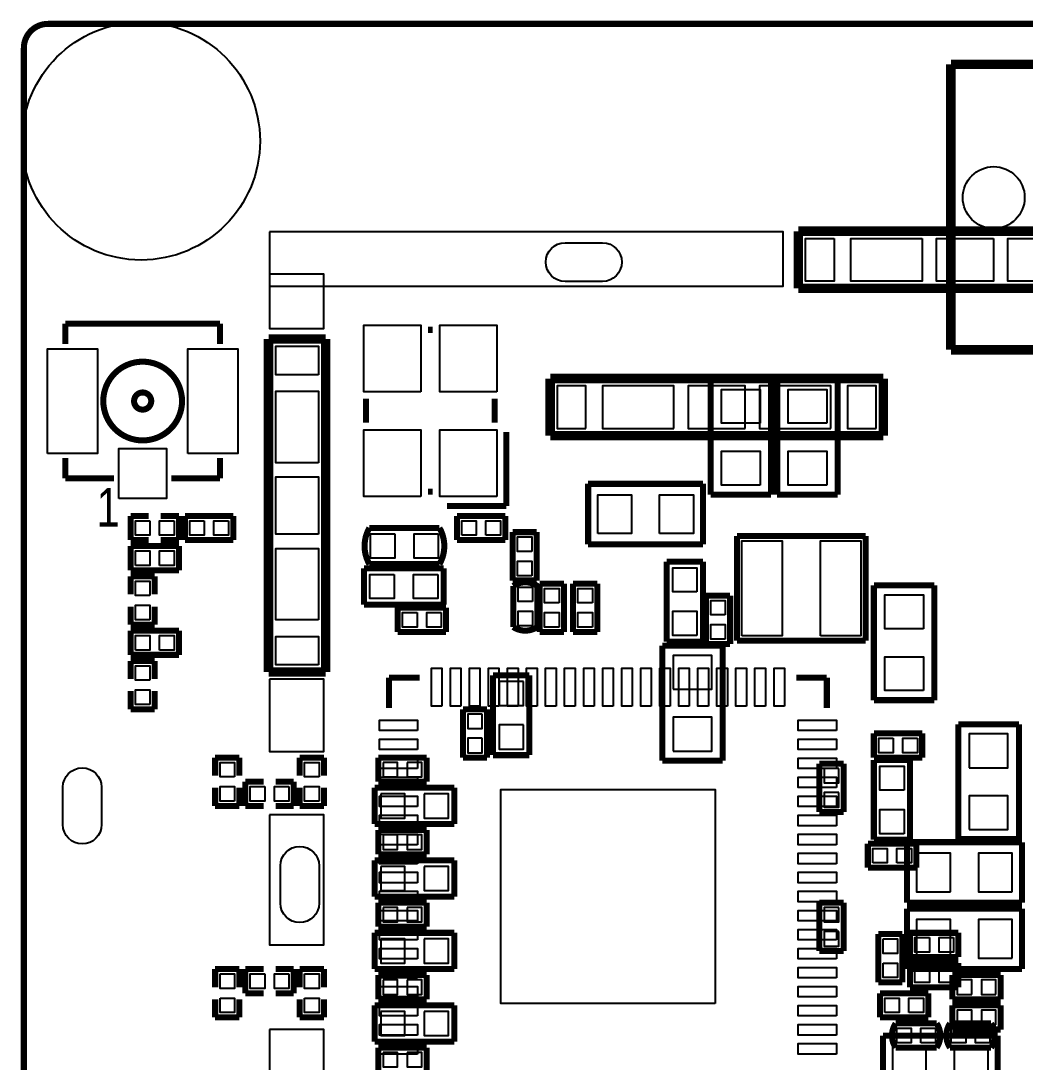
# Model space of a CAD drawing. Extents: x 44.2 to 105.9, y 92.9 to 165.
# Drawn here: x 44.18 to 65.28, y 143.08 to 164.96 of the extents above; entities that cross this region are included whole.
import ezdxf

# ---------------------------------------------------------------- set-up
doc = ezdxf.new("R2010")
doc.units = 0
for name, color, linetype in [('BG_OUTLINE', 2, 'CONTINUOUS'), ('BG_SOLDERMASK_TOP', 1, 'CONTINUOUS'), ('PG_SILKSCREEN_BOTTOM', 7, 'CONTINUOUS'), ('PG_SILKSCREEN_TOP', 8, 'CONTINUOUS'), ('PIN_BOTTOM', 10, 'CONTINUOUS'), ('PIN_TOP', 9, 'CONTINUOUS')]:
    doc.layers.add(name, color=color, linetype=linetype)

msp = doc.modelspace()

# ---------------------------------------------------------------- linework, layer by layer
at = {"layer": 'BG_OUTLINE', "const_width": 0.127}
msp.add_lwpolyline([(44.23918, 93.496892), (44.23918, 164.391594, -0.414214), (44.74718, 164.899594), (105.279952, 164.899594, -0.414214), (105.787952, 164.391594), (105.787952, 93.496892, -0.414214), (105.279952, 92.988892), (44.74718, 92.988892, -0.414214)], format="xyb", close=True, dxfattribs=at)
at = {"layer": 'BG_OUTLINE'}
msp.add_lwpolyline([(44.74718, 92.988892), (105.279952, 92.988892, 0.414214), (105.787952, 93.496892), (105.787952, 164.391594, 0.414214), (105.279952, 164.899594), (44.74718, 164.899594, 0.414214), (44.23918, 164.391594), (44.23918, 93.496892, 0.414214)], format="xyb", close=True, dxfattribs=at)
at = {"layer": 'BG_SOLDERMASK_TOP'}
for points in [[(49.403, 160.528), (49.403, 159.385), (60.198, 159.385), (60.198, 160.528)], [(49.403, 159.639), (49.403, 158.496), (50.546, 158.496), (50.546, 159.639)], [(49.403, 151.13), (49.403, 149.606), (50.546, 149.606), (50.546, 151.13)], [(49.403, 148.273516), (49.403, 145.542), (50.546, 145.542), (50.546, 148.273516)], [(49.403, 143.764), (49.403, 133.096), (50.546, 133.096), (50.546, 143.764)]]:
    msp.add_lwpolyline(points, close=True, dxfattribs=at)
at = {"layer": 'PG_SILKSCREEN_BOTTOM'}
for points, const_width in [([(63.72225, 164.049202), (63.72225, 158.049214)], 0.199898), ([(85.722206, 164.049202), (63.72225, 164.049202)], 0.199898), ([(63.72225, 158.049214), (85.722206, 158.049214)], 0.199898), ([(55.30088, 157.444948), (55.30088, 156.245052)], 0.199898), ([(62.30112, 157.444948), (55.30088, 157.444948)], 0.199898), ([(62.30112, 156.245052), (62.30112, 157.444948)], 0.199898), ([(55.30088, 156.245052), (62.30112, 156.245052)], 0.199898), ([(57.658, 151.8285), (57.658, 149.4155)], 0.127), ([(58.928, 151.8285), (57.658, 151.8285)], 0.127), ([(58.928, 149.4155), (58.928, 151.8285)], 0.127), ([(54.102, 151.2062), (54.864, 151.2062)], 0.127), ([(54.102, 149.5298), (54.102, 151.2062)], 0.127), ([(54.864, 151.2062), (54.864, 149.5298)], 0.127), ([(53.975, 150.495), (53.467, 150.495)], 0.127), ([(53.467, 150.495), (53.467, 149.479)], 0.127), ([(53.975, 149.479), (53.975, 150.495)], 0.127), ([(63.881, 150.1775), (63.881, 147.7645)], 0.127), ([(65.151, 150.1775), (63.881, 150.1775)], 0.127), ([(65.151, 147.7645), (65.151, 150.1775)], 0.127), ([(51.689, 149.479), (51.689, 148.971)], 0.127), ([(52.705, 149.479), (51.689, 149.479)], 0.127), ([(52.705, 148.971), (52.705, 149.479)], 0.127), ([(53.467, 149.479), (53.975, 149.479)], 0.127), ([(54.864, 149.5298), (54.102, 149.5298)], 0.127), ([(57.658, 149.4155), (58.928, 149.4155)], 0.127), ([(61.468, 149.352), (60.96, 149.352)], 0.127), ([(60.96, 149.352), (60.96, 148.336)], 0.127), ([(61.468, 148.336), (61.468, 149.352)], 0.127), ([(51.6128, 148.844), (53.2892, 148.844)], 0.127), ([(51.6128, 148.082), (51.6128, 148.844)], 0.127), ([(51.689, 148.971), (52.705, 148.971)], 0.127), ([(53.2892, 148.844), (53.2892, 148.082)], 0.127), ([(60.96, 148.336), (61.468, 148.336)], 0.127), ([(53.2892, 148.082), (51.6128, 148.082)], 0.127), ([(51.689, 147.955), (51.689, 147.447)], 0.127), ([(52.705, 147.955), (51.689, 147.955)], 0.127), ([(52.705, 147.447), (52.705, 147.955)], 0.127), ([(62.8015, 147.701), (62.8015, 146.431)], 0.127), ([(65.2145, 147.701), (62.8015, 147.701)], 0.127), ([(63.881, 147.7645), (65.151, 147.7645)], 0.127), ([(65.2145, 146.431), (65.2145, 147.701)], 0.127), ([(51.689, 147.447), (52.705, 147.447)], 0.127), ([(51.6128, 147.32), (53.2892, 147.32)], 0.127), ([(51.6128, 146.558), (51.6128, 147.32)], 0.127), ([(53.2892, 147.32), (53.2892, 146.558)], 0.127), ([(53.2892, 146.558), (51.6128, 146.558)], 0.127), ([(51.689, 146.431), (51.689, 145.923)], 0.127), ([(52.705, 146.431), (51.689, 146.431)], 0.127), ([(52.705, 145.923), (52.705, 146.431)], 0.127), ([(61.468, 146.431), (60.96, 146.431)], 0.127), ([(60.96, 146.431), (60.96, 145.415)], 0.127), ([(61.468, 145.415), (61.468, 146.431)], 0.127), ([(62.8015, 146.431), (65.2145, 146.431)], 0.127), ([(62.8015, 146.304), (62.8015, 145.034)], 0.127), ([(65.2145, 146.304), (62.8015, 146.304)], 0.127), ([(65.2145, 145.034), (65.2145, 146.304)], 0.127), ([(51.689, 145.923), (52.705, 145.923)], 0.127), ([(51.6128, 145.796), (53.2892, 145.796)], 0.127), ([(51.6128, 145.034), (51.6128, 145.796)], 0.127), ([(53.2892, 145.796), (53.2892, 145.034)], 0.127), ([(60.96, 145.415), (61.468, 145.415)], 0.127), ([(53.2892, 145.034), (51.6128, 145.034)], 0.127), ([(51.689, 144.907), (51.689, 144.399)], 0.127), ([(52.705, 144.907), (51.689, 144.907)], 0.127), ([(52.705, 144.399), (52.705, 144.907)], 0.127), ([(62.8015, 145.034), (65.2145, 145.034)], 0.127), ([(63.754, 144.907), (63.754, 144.399)], 0.127), ([(64.77, 144.907), (63.754, 144.907)], 0.127), ([(64.77, 144.399), (64.77, 144.907)], 0.127), ([(51.689, 144.399), (52.705, 144.399)], 0.127), ([(63.754, 144.399), (64.77, 144.399)], 0.127), ([(51.6128, 144.272), (53.2892, 144.272)], 0.127), ([(51.6128, 143.51), (51.6128, 144.272)], 0.127), ([(53.2892, 144.272), (53.2892, 143.51)], 0.127), ([(63.754, 144.272), (63.754, 143.764)], 0.127), ([(64.77, 144.272), (63.754, 144.272)], 0.127), ([(64.77, 143.764), (64.77, 144.272)], 0.127), ([(63.754, 143.764), (64.77, 143.764)], 0.127), ([(53.2892, 143.51), (51.6128, 143.51)], 0.127), ([(62.2935, 143.637), (62.2935, 142.367)], 0.127), ([(64.7065, 143.637), (62.2935, 143.637)], 0.127), ([(64.7065, 142.367), (64.7065, 143.637)], 0.127), ([(51.689, 143.383), (51.689, 142.875)], 0.127), ([(52.705, 143.383), (51.689, 143.383)], 0.127), ([(52.705, 142.875), (52.705, 143.383)], 0.127)]:
    msp.add_lwpolyline(points, dxfattribs=dict(at, const_width=const_width))
at = {"layer": 'PG_SILKSCREEN_TOP'}
for points, const_width in [([(60.517532, 160.540954), (67.517772, 160.540954)], 0.199898), ([(60.517532, 159.341058), (60.517532, 160.540954)], 0.199898), ([(67.517772, 159.341058), (60.517532, 159.341058)], 0.199898), ([(45.110908, 158.597092), (45.110908, 158.171896)], 0.127), ([(48.361092, 158.597092), (45.110908, 158.597092)], 0.127), ([(48.361092, 158.171896), (48.361092, 158.597092)], 0.127), ([(52.731162, 158.468822), (52.831238, 158.468822)], 0.127), ([(49.382172, 158.276544), (50.582068, 158.276544)], 0.199898), ([(49.382172, 151.276304), (49.382172, 158.276544)], 0.199898), ([(50.582068, 158.276544), (50.582068, 151.276304)], 0.199898), ([(58.674, 157.4165), (59.944, 157.4165)], 0.127), ([(58.674, 155.0035), (58.674, 157.4165)], 0.127), ([(59.944, 157.4165), (59.944, 155.0035)], 0.127), ([(60.071, 157.4165), (61.341, 157.4165)], 0.127), ([(60.071, 155.0035), (60.071, 157.4165)], 0.127), ([(61.341, 157.4165), (61.341, 155.0035)], 0.127), ([(51.43119, 156.518864), (51.43119, 157.018736)], 0.127), ([(54.13121, 156.518864), (54.13121, 157.018736)], 0.127), ([(54.381146, 156.318712), (54.381146, 154.768804)], 0.127), ([(45.110908, 155.772104), (45.110908, 155.346908)], 0.127), ([(48.361092, 155.346908), (48.361092, 155.772104)], 0.127), ([(45.110908, 155.346908), (46.136052, 155.346908)], 0.127), ([(47.335948, 155.346908), (48.361092, 155.346908)], 0.127), ([(56.098694, 153.962608), (56.098694, 155.232608)], 0.127), ([(56.098694, 155.232608), (58.511694, 155.232608)], 0.127), ([(58.511694, 155.232608), (58.511694, 153.962608)], 0.127), ([(52.731162, 155.068778), (52.831238, 155.068778)], 0.127), ([(59.944, 155.0035), (58.674, 155.0035)], 0.127), ([(61.341, 155.0035), (60.071, 155.0035)], 0.127), ([(54.381146, 154.768804), (53.131212, 154.768804)], 0.127), ([(46.482, 154.559), (46.482, 154.051)], 0.127), ([(46.863, 154.559), (46.482, 154.559)], 0.127), ([(47.498, 154.559), (47.117, 154.559)], 0.127), ([(47.498, 154.051), (47.498, 154.559)], 0.127), ([(47.625, 154.559), (48.641, 154.559)], 0.127), ([(47.625, 154.051), (47.625, 154.559)], 0.127), ([(48.641, 154.559), (48.641, 154.051)], 0.127), ([(53.34, 154.051), (53.34, 154.559)], 0.127), ([(53.34, 154.559), (54.356, 154.559)], 0.127), ([(54.356, 154.559), (54.356, 154.051)], 0.127), ([(46.482, 154.051), (46.863, 154.051)], 0.127), ([(47.117, 154.051), (47.498, 154.051)], 0.127), ([(48.641, 154.051), (47.625, 154.051)], 0.127), ([(54.356, 154.051), (53.34, 154.051)], 0.127), ([(54.511194, 154.216608), (55.019194, 154.216608)], 0.127), ([(54.511194, 153.200608), (54.511194, 154.216608)], 0.127), ([(55.019194, 154.216608), (55.019194, 153.200608)], 0.127), ([(59.22899, 151.934926), (59.22899, 154.135074)], 0.127), ([(59.22899, 154.135074), (61.92901, 154.135074)], 0.127), ([(61.92901, 154.135074), (61.92901, 151.934926)], 0.127), ([(46.482, 153.416), (46.482, 153.924)], 0.127), ([(46.482, 153.924), (47.498, 153.924)], 0.127), ([(47.498, 153.924), (47.498, 153.416)], 0.127), ([(58.511694, 153.962608), (56.098694, 153.962608)], 0.127), ([(57.749694, 153.594308), (57.749694, 151.917908)], 0.127), ([(58.511694, 153.594308), (57.749694, 153.594308)], 0.127), ([(58.511694, 151.917908), (58.511694, 153.594308)], 0.127), ([(47.498, 153.416), (46.482, 153.416)], 0.127), ([(53.063394, 153.454608), (51.386994, 153.454608)], 0.127), ([(51.386994, 153.454608), (51.386994, 152.692608)], 0.127), ([(53.063394, 152.692608), (53.063394, 153.454608)], 0.127), ([(46.482, 153.289), (46.482, 152.908)], 0.127), ([(46.99, 153.289), (46.482, 153.289)], 0.127), ([(46.99, 152.908), (46.99, 153.289)], 0.127), ([(55.019194, 153.200608), (54.511194, 153.200608)], 0.127), ([(55.082694, 153.137108), (55.590694, 153.137108)], 0.127), ([(55.082694, 152.121108), (55.082694, 153.137108)], 0.127), ([(55.590694, 153.137108), (55.590694, 152.121108)], 0.127), ([(55.781194, 153.137108), (56.289194, 153.137108)], 0.127), ([(55.781194, 152.121108), (55.781194, 153.137108)], 0.127), ([(56.289194, 153.137108), (56.289194, 152.121108)], 0.127), ([(62.103, 153.0985), (63.373, 153.0985)], 0.127), ([(62.103, 150.6855), (62.103, 153.0985)], 0.127), ([(63.373, 153.0985), (63.373, 150.6855)], 0.127), ([(58.575194, 152.883108), (59.083194, 152.883108)], 0.127), ([(58.575194, 151.867108), (58.575194, 152.883108)], 0.127), ([(59.083194, 152.883108), (59.083194, 151.867108)], 0.127), ([(46.482, 152.654), (46.482, 152.273)], 0.127), ([(46.99, 152.273), (46.99, 152.654)], 0.127), ([(51.386994, 152.692608), (53.063394, 152.692608)], 0.127), ([(52.098194, 152.629108), (53.114194, 152.629108)], 0.127), ([(52.098194, 152.121108), (52.098194, 152.629108)], 0.127), ([(53.114194, 152.629108), (53.114194, 152.121108)], 0.127), ([(46.482, 152.273), (46.99, 152.273)], 0.127), ([(46.482, 151.638), (46.482, 152.146)], 0.127), ([(46.482, 152.146), (47.498, 152.146)], 0.127), ([(47.498, 152.146), (47.498, 151.638)], 0.127), ([(53.114194, 152.121108), (52.098194, 152.121108)], 0.127), ([(55.590694, 152.121108), (55.082694, 152.121108)], 0.127), ([(56.289194, 152.121108), (55.781194, 152.121108)], 0.127), ([(57.749694, 151.917908), (58.511694, 151.917908)], 0.127), ([(59.083194, 151.867108), (58.575194, 151.867108)], 0.127), ([(61.92901, 151.934926), (59.22899, 151.934926)], 0.127), ([(47.498, 151.638), (46.482, 151.638)], 0.127), ([(46.482, 151.511), (46.482, 151.13)], 0.127), ([(46.99, 151.511), (46.482, 151.511)], 0.127), ([(46.99, 151.13), (46.99, 151.511)], 0.127), ([(50.582068, 151.276304), (49.382172, 151.276304)], 0.199898), ([(51.91506, 151.15794), (51.91506, 150.518114)], 0.127), ([(52.554886, 151.15794), (51.91506, 151.15794)], 0.127), ([(61.11494, 151.15794), (60.475114, 151.15794)], 0.127), ([(61.11494, 150.518114), (61.11494, 151.15794)], 0.127), ([(46.482, 150.876), (46.482, 150.495)], 0.127), ([(46.99, 150.495), (46.99, 150.876)], 0.127), ([(63.373, 150.6855), (62.103, 150.6855)], 0.127), ([(46.482, 150.495), (46.99, 150.495)], 0.127), ([(62.103, 149.987), (63.119, 149.987)], 0.127), ([(62.103, 149.479), (62.103, 149.987)], 0.127), ([(63.119, 149.987), (63.119, 149.479)], 0.127), ([(48.26, 149.479), (48.26, 149.098)], 0.127), ([(48.768, 149.479), (48.26, 149.479)], 0.127), ([(48.768, 149.098), (48.768, 149.479)], 0.127), ([(50.038, 149.479), (50.038, 149.098)], 0.127), ([(50.546, 149.479), (50.038, 149.479)], 0.127), ([(50.546, 149.098), (50.546, 149.479)], 0.127), ([(63.119, 149.479), (62.103, 149.479)], 0.127), ([(62.103, 149.4282), (62.103, 147.7518)], 0.127), ([(62.865, 149.4282), (62.103, 149.4282)], 0.127), ([(62.865, 147.7518), (62.865, 149.4282)], 0.127), ([(48.26, 148.844), (48.26, 148.463)], 0.127), ([(48.768, 148.463), (48.768, 148.844)], 0.127), ([(48.895, 148.971), (48.895, 148.463)], 0.127), ([(49.276, 148.971), (48.895, 148.971)], 0.127), ([(49.911, 148.971), (49.53, 148.971)], 0.127), ([(49.911, 148.463), (49.911, 148.971)], 0.127), ([(50.038, 148.844), (50.038, 148.463)], 0.127), ([(50.546, 148.463), (50.546, 148.844)], 0.127), ([(48.26, 148.463), (48.768, 148.463)], 0.127), ([(48.895, 148.463), (49.276, 148.463)], 0.127), ([(49.53, 148.463), (49.911, 148.463)], 0.127), ([(50.038, 148.463), (50.546, 148.463)], 0.127), ([(61.977016, 147.16379), (61.977016, 147.67179)], 0.127), ([(61.977016, 147.67179), (62.993016, 147.67179)], 0.127), ([(62.103, 147.7518), (62.865, 147.7518)], 0.127), ([(62.993016, 147.67179), (62.993016, 147.16379)], 0.127), ([(62.993016, 147.16379), (61.977016, 147.16379)], 0.127), ([(62.194694, 145.771108), (62.702694, 145.771108)], 0.127), ([(62.194694, 144.755108), (62.194694, 145.771108)], 0.127), ([(62.702694, 145.771108), (62.702694, 144.755108)], 0.127), ([(62.865, 145.796), (63.881, 145.796)], 0.127), ([(62.865, 145.288), (62.865, 145.796)], 0.127), ([(63.881, 145.796), (63.881, 145.288)], 0.127), ([(63.881, 145.288), (62.865, 145.288)], 0.127), ([(62.865, 145.161), (63.881, 145.161)], 0.127), ([(62.865, 144.653), (62.865, 145.161)], 0.127), ([(63.881, 145.161), (63.881, 144.653)], 0.127), ([(48.26, 145.034), (48.26, 144.653)], 0.127), ([(48.768, 145.034), (48.26, 145.034)], 0.127), ([(48.768, 144.653), (48.768, 145.034)], 0.127), ([(48.895, 145.034), (48.895, 144.526)], 0.127), ([(49.276, 145.034), (48.895, 145.034)], 0.127), ([(49.911, 145.034), (49.53, 145.034)], 0.127), ([(49.911, 144.526), (49.911, 145.034)], 0.127), ([(50.038, 145.034), (50.038, 144.653)], 0.127), ([(50.546, 145.034), (50.038, 145.034)], 0.127), ([(50.546, 144.653), (50.546, 145.034)], 0.127), ([(62.702694, 144.755108), (62.194694, 144.755108)], 0.127), ([(63.881, 144.653), (62.865, 144.653)], 0.127), ([(48.26, 144.399), (48.26, 144.018)], 0.127), ([(48.768, 144.018), (48.768, 144.399)], 0.127), ([(48.895, 144.526), (49.276, 144.526)], 0.127), ([(49.53, 144.526), (49.911, 144.526)], 0.127), ([(50.038, 144.399), (50.038, 144.018)], 0.127), ([(50.546, 144.018), (50.546, 144.399)], 0.127), ([(62.23, 144.018), (62.23, 144.526)], 0.127), ([(62.23, 144.526), (63.246, 144.526)], 0.127), ([(63.246, 144.526), (63.246, 144.018)], 0.127), ([(48.26, 144.018), (48.768, 144.018)], 0.127), ([(50.038, 144.018), (50.546, 144.018)], 0.127), ([(63.246, 144.018), (62.23, 144.018)], 0.127)]:
    msp.add_lwpolyline(points, dxfattribs=dict(at, const_width=const_width))
at = {"layer": 'PG_SILKSCREEN_TOP', "const_width": 0.127}
for points in [[(47.563532, 156.972, 1), (45.908468, 156.972, 1)], [(46.91634, 156.972, 1), (46.55566, 156.972, 1)]]:
    msp.add_lwpolyline(points, format="xyb", close=True, dxfattribs=at)
for points in [[(52.974494, 153.543508), (51.501294, 153.543508, -0.266658), (51.501294, 154.305508)], [(51.501294, 154.305508), (52.974494, 154.305508, -0.266658), (52.974494, 153.543508)], [(54.523894, 152.222708), (54.523894, 153.086308, -0.300022), (55.031894, 153.086308)], [(55.031894, 153.086308), (55.031894, 152.222708, -0.300022), (54.523894, 152.222708)], [(63.4238, 143.383), (62.5602, 143.383, -0.300022), (62.5602, 143.891)], [(62.5602, 143.891), (63.4238, 143.891, -0.300022), (63.4238, 143.383)], [(64.5668, 143.383), (63.7032, 143.383, -0.300022), (63.7032, 143.891)], [(63.7032, 143.891), (64.5668, 143.891, -0.300022), (64.5668, 143.383)]]:
    msp.add_lwpolyline(points, format="xyb", dxfattribs=at)
at = {"layer": 'PIN_BOTTOM'}
for points in [[(55.613427, 160.2994), (56.400573, 160.2994, -1), (56.400573, 159.4866), (55.613427, 159.4866, -1)], [(45.8724, 148.856573), (45.8724, 148.069427, -1), (45.0596, 148.069427), (45.0596, 148.856573, -1)], [(50.4444, 147.205573), (50.4444, 146.418427, -1), (49.6316, 146.418427), (49.6316, 147.205573, -1)]]:
    msp.add_lwpolyline(points, format="xyb", close=True, dxfattribs=at)
for points in [[(56.050942, 156.394912), (56.050942, 157.294834), (55.450994, 157.294834), (55.450994, 156.394912)], [(57.901078, 156.394912), (57.901078, 157.294834), (56.400954, 157.294834), (56.400954, 156.394912)], [(59.400948, 156.394912), (59.400948, 157.294834), (58.201052, 157.294834), (58.201052, 156.394912)], [(61.201046, 156.394912), (61.201046, 157.294834), (59.700922, 157.294834), (59.700922, 156.394912)], [(62.151006, 156.394912), (62.151006, 157.294834), (61.551058, 157.294834), (61.551058, 156.394912)], [(57.8866, 150.916386), (58.6994, 150.916386), (58.6994, 151.627586), (57.8866, 151.627586)], [(54.737, 151.0792), (54.229, 151.0792), (54.229, 150.5712), (54.737, 150.5712)], [(53.8734, 150.3934), (53.5686, 150.3934), (53.5686, 150.0886), (53.8734, 150.0886)], [(54.737, 150.1648), (54.229, 150.1648), (54.229, 149.6568), (54.737, 149.6568)], [(57.8866, 149.616414), (58.6994, 149.616414), (58.6994, 150.327614), (57.8866, 150.327614)], [(64.1096, 149.265386), (64.9224, 149.265386), (64.9224, 149.976586), (64.1096, 149.976586)], [(53.8734, 149.8854), (53.5686, 149.8854), (53.5686, 149.5806), (53.8734, 149.5806)], [(51.7906, 149.3774), (51.7906, 149.0726), (52.0954, 149.0726), (52.0954, 149.3774)], [(52.2986, 149.3774), (52.2986, 149.0726), (52.6034, 149.0726), (52.6034, 149.3774)], [(61.3664, 149.2504), (61.0616, 149.2504), (61.0616, 148.9456), (61.3664, 148.9456)], [(51.7398, 148.717), (51.7398, 148.209), (52.2478, 148.209), (52.2478, 148.717)], [(52.6542, 148.717), (52.6542, 148.209), (53.1622, 148.209), (53.1622, 148.717)], [(61.3664, 148.7424), (61.0616, 148.7424), (61.0616, 148.4376), (61.3664, 148.4376)], [(64.1096, 147.965414), (64.9224, 147.965414), (64.9224, 148.676614), (64.1096, 148.676614)], [(51.7906, 147.8534), (51.7906, 147.5486), (52.0954, 147.5486), (52.0954, 147.8534)], [(52.2986, 147.8534), (52.2986, 147.5486), (52.6034, 147.5486), (52.6034, 147.8534)], [(63.713614, 146.6596), (63.713614, 147.4724), (63.002414, 147.4724), (63.002414, 146.6596)], [(65.013586, 146.6596), (65.013586, 147.4724), (64.302386, 147.4724), (64.302386, 146.6596)], [(51.7398, 147.193), (51.7398, 146.685), (52.2478, 146.685), (52.2478, 147.193)], [(52.6542, 147.193), (52.6542, 146.685), (53.1622, 146.685), (53.1622, 147.193)], [(51.7906, 146.3294), (51.7906, 146.0246), (52.0954, 146.0246), (52.0954, 146.3294)], [(52.2986, 146.3294), (52.2986, 146.0246), (52.6034, 146.0246), (52.6034, 146.3294)], [(61.3664, 146.3294), (61.0616, 146.3294), (61.0616, 146.0246), (61.3664, 146.0246)], [(63.713614, 145.2626), (63.713614, 146.0754), (63.002414, 146.0754), (63.002414, 145.2626)], [(65.013586, 145.2626), (65.013586, 146.0754), (64.302386, 146.0754), (64.302386, 145.2626)], [(61.3664, 145.8214), (61.0616, 145.8214), (61.0616, 145.5166), (61.3664, 145.5166)], [(51.7398, 145.669), (51.7398, 145.161), (52.2478, 145.161), (52.2478, 145.669)], [(52.6542, 145.669), (52.6542, 145.161), (53.1622, 145.161), (53.1622, 145.669)], [(51.7906, 144.8054), (51.7906, 144.5006), (52.0954, 144.5006), (52.0954, 144.8054)], [(52.2986, 144.8054), (52.2986, 144.5006), (52.6034, 144.5006), (52.6034, 144.8054)], [(64.1604, 144.5006), (64.1604, 144.8054), (63.8556, 144.8054), (63.8556, 144.5006)], [(64.6684, 144.5006), (64.6684, 144.8054), (64.3636, 144.8054), (64.3636, 144.5006)], [(51.7398, 144.145), (51.7398, 143.637), (52.2478, 143.637), (52.2478, 144.145)], [(52.6542, 144.145), (52.6542, 143.637), (53.1622, 143.637), (53.1622, 144.145)], [(64.1604, 143.8656), (64.1604, 144.1704), (63.8556, 144.1704), (63.8556, 143.8656)], [(64.6684, 143.8656), (64.6684, 144.1704), (64.3636, 144.1704), (64.3636, 143.8656)], [(63.205614, 142.5956), (63.205614, 143.4084), (62.494414, 143.4084), (62.494414, 142.5956)], [(64.505586, 142.5956), (64.505586, 143.4084), (63.794386, 143.4084), (63.794386, 142.5956)], [(51.7906, 143.2814), (51.7906, 142.9766), (52.0954, 142.9766), (52.0954, 143.2814)], [(52.2986, 143.2814), (52.2986, 142.9766), (52.6034, 142.9766), (52.6034, 143.2814)]]:
    msp.add_lwpolyline(points, close=True, dxfattribs=at)
for centre, radius in [((46.702726, 162.435794), 2.499995), ((64.622172, 161.249106), 0.649986)]:
    msp.add_circle(centre, radius, dxfattribs=at)
at = {"layer": 'PIN_TOP'}
for points in [[(55.613427, 160.2994), (56.400573, 160.2994, -1), (56.400573, 159.4866), (55.613427, 159.4866, -1)], [(45.8724, 148.856573), (45.8724, 148.069427, -1), (45.0596, 148.069427), (45.0596, 148.856573, -1)], [(50.4444, 147.205573), (50.4444, 146.418427, -1), (49.6316, 146.418427), (49.6316, 147.205573, -1)]]:
    msp.add_lwpolyline(points, format="xyb", close=True, dxfattribs=at)
for points in [[(61.267594, 160.390967), (61.267594, 159.491045), (60.667646, 159.491045), (60.667646, 160.390967)], [(63.11773, 160.390967), (63.11773, 159.491045), (61.617606, 159.491045), (61.617606, 160.390967)], [(64.6176, 160.390967), (64.6176, 159.491045), (63.417704, 159.491045), (63.417704, 160.390967)], [(66.417698, 160.390967), (66.417698, 159.491045), (64.917574, 159.491045), (64.917574, 160.390967)], [(52.581048, 157.16885), (51.381152, 157.16885), (51.381152, 158.568898), (52.581048, 158.568898)], [(54.181248, 157.16885), (52.981352, 157.16885), (52.981352, 158.568898), (54.181248, 158.568898)], [(44.736004, 155.871926), (44.736004, 158.07182), (45.78604, 158.07182), (45.78604, 155.871926)], [(47.68596, 155.871926), (47.68596, 158.07182), (48.735996, 158.07182), (48.735996, 155.871926)], [(50.432081, 157.526482), (49.532159, 157.526482), (49.532159, 158.12643), (50.432081, 158.12643)], [(50.432081, 155.676346), (49.532159, 155.676346), (49.532159, 157.17647), (50.432081, 157.17647)], [(59.7154, 156.504386), (58.9026, 156.504386), (58.9026, 157.215586), (59.7154, 157.215586)], [(61.1124, 156.504386), (60.2996, 156.504386), (60.2996, 157.215586), (61.1124, 157.215586)], [(52.581048, 154.968702), (51.381152, 154.968702), (51.381152, 156.36875), (52.581048, 156.36875)], [(54.181248, 154.968702), (52.981352, 154.968702), (52.981352, 156.36875), (54.181248, 156.36875)], [(46.235874, 154.921966), (46.235874, 155.972002), (47.235872, 155.972002), (47.235872, 154.921966)], [(59.7154, 155.204414), (58.9026, 155.204414), (58.9026, 155.915614), (59.7154, 155.915614)], [(61.1124, 155.204414), (60.2996, 155.204414), (60.2996, 155.915614), (61.1124, 155.915614)], [(50.432081, 154.176476), (49.532159, 154.176476), (49.532159, 155.376372), (50.432081, 155.376372)], [(56.299608, 154.191208), (56.299608, 155.004008), (57.010808, 155.004008), (57.010808, 154.191208)], [(57.59958, 154.191208), (57.59958, 155.004008), (58.31078, 155.004008), (58.31078, 154.191208)], [(46.8884, 154.4574), (46.8884, 154.1526), (46.5836, 154.1526), (46.5836, 154.4574)], [(47.3964, 154.4574), (47.3964, 154.1526), (47.0916, 154.1526), (47.0916, 154.4574)], [(48.0314, 154.4574), (48.0314, 154.1526), (47.7266, 154.1526), (47.7266, 154.4574)], [(48.5394, 154.4574), (48.5394, 154.1526), (48.2346, 154.1526), (48.2346, 154.4574)], [(53.4416, 154.1526), (53.4416, 154.4574), (53.7464, 154.4574), (53.7464, 154.1526)], [(53.9496, 154.1526), (53.9496, 154.4574), (54.2544, 154.4574), (54.2544, 154.1526)], [(52.034694, 154.178508), (52.034694, 153.670508), (51.526694, 153.670508), (51.526694, 154.178508)], [(52.949094, 154.178508), (52.949094, 153.670508), (52.441094, 153.670508), (52.441094, 154.178508)], [(54.917594, 153.810208), (54.612794, 153.810208), (54.612794, 154.115008), (54.917594, 154.115008)], [(50.432081, 152.376378), (49.532159, 152.376378), (49.532159, 153.876502), (50.432081, 153.876502)], [(59.329066, 152.035002), (59.329066, 154.034998), (60.17895, 154.034998), (60.17895, 152.035002)], [(60.97905, 152.035002), (60.97905, 154.034998), (61.828934, 154.034998), (61.828934, 152.035002)], [(46.5836, 153.5176), (46.5836, 153.8224), (46.8884, 153.8224), (46.8884, 153.5176)], [(47.0916, 153.5176), (47.0916, 153.8224), (47.3964, 153.8224), (47.3964, 153.5176)], [(54.917594, 153.302208), (54.612794, 153.302208), (54.612794, 153.607008), (54.917594, 153.607008)], [(58.384694, 152.959308), (57.876694, 152.959308), (57.876694, 153.467308), (58.384694, 153.467308)], [(52.021994, 153.327608), (52.021994, 152.819608), (51.513994, 152.819608), (51.513994, 153.327608)], [(52.936394, 153.327608), (52.936394, 152.819608), (52.428394, 152.819608), (52.428394, 153.327608)], [(46.8884, 152.8826), (46.5836, 152.8826), (46.5836, 153.1874), (46.8884, 153.1874)], [(54.930294, 152.756108), (54.625494, 152.756108), (54.625494, 153.060908), (54.930294, 153.060908)], [(55.489094, 152.730708), (55.184294, 152.730708), (55.184294, 153.035508), (55.489094, 153.035508)], [(56.187594, 152.730708), (55.882794, 152.730708), (55.882794, 153.035508), (56.187594, 153.035508)], [(58.981594, 152.476708), (58.676794, 152.476708), (58.676794, 152.781508), (58.981594, 152.781508)], [(63.1444, 152.186386), (62.3316, 152.186386), (62.3316, 152.897586), (63.1444, 152.897586)], [(46.8884, 152.3746), (46.5836, 152.3746), (46.5836, 152.6794), (46.8884, 152.6794)], [(54.930294, 152.248108), (54.625494, 152.248108), (54.625494, 152.552908), (54.930294, 152.552908)], [(58.384694, 152.044908), (57.876694, 152.044908), (57.876694, 152.552908), (58.384694, 152.552908)], [(52.504594, 152.527508), (52.504594, 152.222708), (52.199794, 152.222708), (52.199794, 152.527508)], [(53.012594, 152.527508), (53.012594, 152.222708), (52.707794, 152.222708), (52.707794, 152.527508)], [(55.489094, 152.222708), (55.184294, 152.222708), (55.184294, 152.527508), (55.489094, 152.527508)], [(56.187594, 152.222708), (55.882794, 152.222708), (55.882794, 152.527508), (56.187594, 152.527508)], [(58.981594, 151.968708), (58.676794, 151.968708), (58.676794, 152.273508), (58.981594, 152.273508)], [(46.5836, 151.7396), (46.5836, 152.0444), (46.8884, 152.0444), (46.8884, 151.7396)], [(47.0916, 151.7396), (47.0916, 152.0444), (47.3964, 152.0444), (47.3964, 151.7396)], [(50.432081, 151.426418), (49.532159, 151.426418), (49.532159, 152.026366), (50.432081, 152.026366)], [(63.1444, 150.886414), (62.3316, 150.886414), (62.3316, 151.597614), (63.1444, 151.597614)], [(46.8884, 151.1046), (46.5836, 151.1046), (46.5836, 151.4094), (46.8884, 151.4094)], [(53.02504, 150.557992), (52.805076, 150.557992), (52.805076, 151.358092), (53.02504, 151.358092)], [(53.42509, 150.557992), (53.205126, 150.557992), (53.205126, 151.358092), (53.42509, 151.358092)], [(53.824886, 150.557992), (53.604922, 150.557992), (53.604922, 151.358092), (53.824886, 151.358092)], [(54.224936, 150.557992), (54.004972, 150.557992), (54.004972, 151.358092), (54.224936, 151.358092)], [(54.624986, 150.557992), (54.405022, 150.557992), (54.405022, 151.358092), (54.624986, 151.358092)], [(55.025036, 150.557992), (54.805072, 150.557992), (54.805072, 151.358092), (55.025036, 151.358092)], [(55.425086, 150.557992), (55.205122, 150.557992), (55.205122, 151.358092), (55.425086, 151.358092)], [(55.824882, 150.557992), (55.604918, 150.557992), (55.604918, 151.358092), (55.824882, 151.358092)], [(56.224932, 150.557992), (56.004968, 150.557992), (56.004968, 151.358092), (56.224932, 151.358092)], [(56.624982, 150.557992), (56.405018, 150.557992), (56.405018, 151.358092), (56.624982, 151.358092)], [(57.025032, 150.557992), (56.805068, 150.557992), (56.805068, 151.358092), (57.025032, 151.358092)], [(57.425082, 150.557992), (57.205118, 150.557992), (57.205118, 151.358092), (57.425082, 151.358092)], [(57.824878, 150.557992), (57.604914, 150.557992), (57.604914, 151.358092), (57.824878, 151.358092)], [(58.224928, 150.557992), (58.004964, 150.557992), (58.004964, 151.358092), (58.224928, 151.358092)], [(58.624978, 150.557992), (58.405014, 150.557992), (58.405014, 151.358092), (58.624978, 151.358092)], [(59.025028, 150.557992), (58.805064, 150.557992), (58.805064, 151.358092), (59.025028, 151.358092)], [(59.425078, 150.557992), (59.205114, 150.557992), (59.205114, 151.358092), (59.425078, 151.358092)], [(59.824874, 150.557992), (59.60491, 150.557992), (59.60491, 151.358092), (59.824874, 151.358092)], [(60.224924, 150.557992), (60.00496, 150.557992), (60.00496, 151.358092), (60.224924, 151.358092)], [(46.8884, 150.5966), (46.5836, 150.5966), (46.5836, 150.9014), (46.8884, 150.9014)], [(52.515008, 150.04796), (51.714908, 150.04796), (51.714908, 150.267924), (52.515008, 150.267924)], [(61.315092, 150.04796), (60.514992, 150.04796), (60.514992, 150.267924), (61.315092, 150.267924)], [(52.515008, 149.64791), (51.714908, 149.64791), (51.714908, 149.867874), (52.515008, 149.867874)], [(61.315092, 149.64791), (60.514992, 149.64791), (60.514992, 149.867874), (61.315092, 149.867874)], [(62.5094, 149.8854), (62.5094, 149.5806), (62.2046, 149.5806), (62.2046, 149.8854)], [(63.0174, 149.8854), (63.0174, 149.5806), (62.7126, 149.5806), (62.7126, 149.8854)], [(48.6664, 149.0726), (48.3616, 149.0726), (48.3616, 149.3774), (48.6664, 149.3774)], [(50.4444, 149.0726), (50.1396, 149.0726), (50.1396, 149.3774), (50.4444, 149.3774)], [(52.515008, 149.248114), (51.714908, 149.248114), (51.714908, 149.468078), (52.515008, 149.468078)], [(61.315092, 149.248114), (60.514992, 149.248114), (60.514992, 149.468078), (61.315092, 149.468078)], [(62.738, 148.7932), (62.23, 148.7932), (62.23, 149.3012), (62.738, 149.3012)], [(52.515008, 148.848064), (51.714908, 148.848064), (51.714908, 149.068028), (52.515008, 149.068028)], [(61.315092, 148.848064), (60.514992, 148.848064), (60.514992, 149.068028), (61.315092, 149.068028)], [(48.6664, 148.5646), (48.3616, 148.5646), (48.3616, 148.8694), (48.6664, 148.8694)], [(49.3014, 148.8694), (49.3014, 148.5646), (48.9966, 148.5646), (48.9966, 148.8694)], [(49.8094, 148.8694), (49.8094, 148.5646), (49.5046, 148.5646), (49.5046, 148.8694)], [(50.4444, 148.5646), (50.1396, 148.5646), (50.1396, 148.8694), (50.4444, 148.8694)], [(52.515008, 148.448014), (51.714908, 148.448014), (51.714908, 148.667978), (52.515008, 148.667978)], [(58.765059, 144.307941), (54.264941, 144.307941), (54.264941, 148.808059), (58.765059, 148.808059)], [(61.315092, 148.448014), (60.514992, 148.448014), (60.514992, 148.667978), (61.315092, 148.667978)], [(62.738, 147.8788), (62.23, 147.8788), (62.23, 148.3868), (62.738, 148.3868)], [(52.515008, 148.047964), (51.714908, 148.047964), (51.714908, 148.267928), (52.515008, 148.267928)], [(61.315092, 148.047964), (60.514992, 148.047964), (60.514992, 148.267928), (61.315092, 148.267928)], [(52.515008, 147.647914), (51.714908, 147.647914), (51.714908, 147.867878), (52.515008, 147.867878)], [(61.315092, 147.647914), (60.514992, 147.647914), (60.514992, 147.867878), (61.315092, 147.867878)], [(62.078616, 147.26539), (62.078616, 147.57019), (62.383416, 147.57019), (62.383416, 147.26539)], [(62.586616, 147.26539), (62.586616, 147.57019), (62.891416, 147.57019), (62.891416, 147.26539)], [(52.515008, 147.248118), (51.714908, 147.248118), (51.714908, 147.468082), (52.515008, 147.468082)], [(61.315092, 147.248118), (60.514992, 147.248118), (60.514992, 147.468082), (61.315092, 147.468082)], [(52.515008, 146.848068), (51.714908, 146.848068), (51.714908, 147.068032), (52.515008, 147.068032)], [(61.315092, 146.848068), (60.514992, 146.848068), (60.514992, 147.068032), (61.315092, 147.068032)], [(52.515008, 146.448018), (51.714908, 146.448018), (51.714908, 146.667982), (52.515008, 146.667982)], [(61.315092, 146.448018), (60.514992, 146.448018), (60.514992, 146.667982), (61.315092, 146.667982)], [(52.515008, 146.047968), (51.714908, 146.047968), (51.714908, 146.267932), (52.515008, 146.267932)], [(61.315092, 146.047968), (60.514992, 146.047968), (60.514992, 146.267932), (61.315092, 146.267932)], [(52.515008, 145.647918), (51.714908, 145.647918), (51.714908, 145.867882), (52.515008, 145.867882)], [(61.315092, 145.647918), (60.514992, 145.647918), (60.514992, 145.867882), (61.315092, 145.867882)], [(62.296294, 145.669508), (62.601094, 145.669508), (62.601094, 145.364708), (62.296294, 145.364708)], [(63.2714, 145.6944), (63.2714, 145.3896), (62.9666, 145.3896), (62.9666, 145.6944)], [(63.7794, 145.6944), (63.7794, 145.3896), (63.4746, 145.3896), (63.4746, 145.6944)], [(52.515008, 145.248122), (51.714908, 145.248122), (51.714908, 145.468086), (52.515008, 145.468086)], [(61.315092, 145.248122), (60.514992, 145.248122), (60.514992, 145.468086), (61.315092, 145.468086)], [(62.296294, 145.161508), (62.601094, 145.161508), (62.601094, 144.856708), (62.296294, 144.856708)], [(48.3616, 144.9324), (48.6664, 144.9324), (48.6664, 144.6276), (48.3616, 144.6276)], [(49.3014, 144.9324), (49.3014, 144.6276), (48.9966, 144.6276), (48.9966, 144.9324)], [(49.8094, 144.9324), (49.8094, 144.6276), (49.5046, 144.6276), (49.5046, 144.9324)], [(50.1396, 144.9324), (50.4444, 144.9324), (50.4444, 144.6276), (50.1396, 144.6276)], [(52.515008, 144.848072), (51.714908, 144.848072), (51.714908, 145.068036), (52.515008, 145.068036)], [(61.315092, 144.848072), (60.514992, 144.848072), (60.514992, 145.068036), (61.315092, 145.068036)], [(63.2714, 145.0594), (63.2714, 144.7546), (62.9666, 144.7546), (62.9666, 145.0594)], [(63.7794, 145.0594), (63.7794, 144.7546), (63.4746, 144.7546), (63.4746, 145.0594)], [(52.515008, 144.448022), (51.714908, 144.448022), (51.714908, 144.667986), (52.515008, 144.667986)], [(61.315092, 144.448022), (60.514992, 144.448022), (60.514992, 144.667986), (61.315092, 144.667986)], [(48.3616, 144.4244), (48.6664, 144.4244), (48.6664, 144.1196), (48.3616, 144.1196)], [(50.1396, 144.4244), (50.4444, 144.4244), (50.4444, 144.1196), (50.1396, 144.1196)], [(52.515008, 144.047972), (51.714908, 144.047972), (51.714908, 144.267936), (52.515008, 144.267936)], [(61.315092, 144.047972), (60.514992, 144.047972), (60.514992, 144.267936), (61.315092, 144.267936)], [(62.3316, 144.1196), (62.3316, 144.4244), (62.6364, 144.4244), (62.6364, 144.1196)], [(62.8396, 144.1196), (62.8396, 144.4244), (63.1444, 144.4244), (63.1444, 144.1196)], [(52.515008, 143.647922), (51.714908, 143.647922), (51.714908, 143.867886), (52.515008, 143.867886)], [(61.315092, 143.647922), (60.514992, 143.647922), (60.514992, 143.867886), (61.315092, 143.867886)], [(62.5856, 143.4846), (62.5856, 143.7894), (62.8904, 143.7894), (62.8904, 143.4846)], [(63.0936, 143.4846), (63.0936, 143.7894), (63.3984, 143.7894), (63.3984, 143.4846)], [(64.0334, 143.7894), (64.0334, 143.4846), (63.7286, 143.4846), (63.7286, 143.7894)], [(64.5414, 143.7894), (64.5414, 143.4846), (64.2366, 143.4846), (64.2366, 143.7894)], [(52.515008, 143.248126), (51.714908, 143.248126), (51.714908, 143.46809), (52.515008, 143.46809)], [(61.315092, 143.248126), (60.514992, 143.248126), (60.514992, 143.46809), (61.315092, 143.46809)]]:
    msp.add_lwpolyline(points, close=True, dxfattribs=at)
for centre, radius in [((46.702726, 162.435794), 2.499995), ((64.622172, 161.249106), 0.649986)]:
    msp.add_circle(centre, radius, dxfattribs=at)

# ---------------------------------------------------------------- texts
at = {"layer": 'PG_SILKSCREEN_TOP', "width": 0.8125}
msp.add_text('1', height=0.8128, dxfattribs=at).set_placement((45.765974, 154.331924))

doc.saveas('drawing.dxf')
